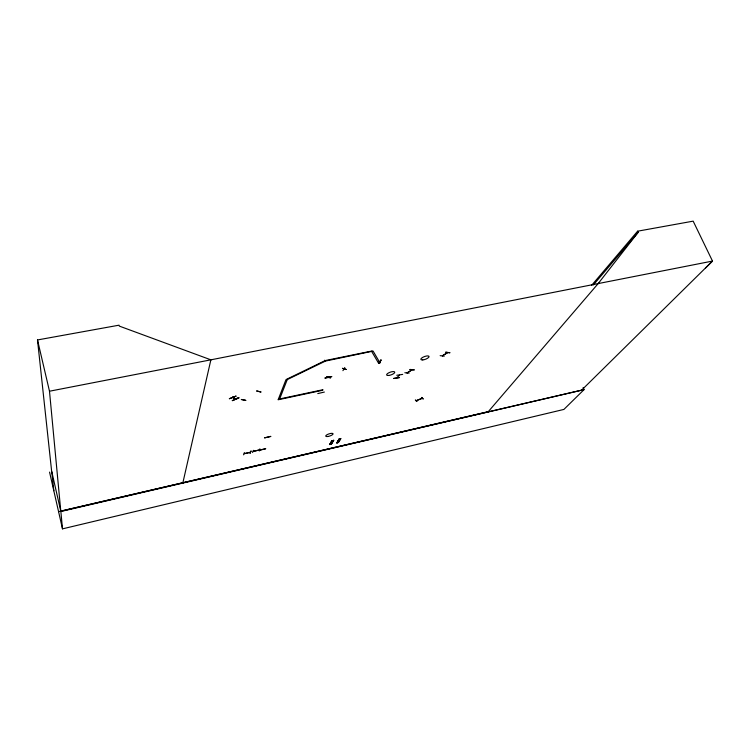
<?xml version="1.0" encoding="UTF-8"?>
<svg xmlns="http://www.w3.org/2000/svg" width="750" height="750" viewBox="0 0 750 750"><rect width="100%" height="100%" fill="white"/><g stroke="black" fill="none" stroke-linecap="round" stroke-linejoin="round"><path stroke-width="1.12" d="M328.134 377.747L328.219 377.522M396.844 377.634L399.534 375.169M259.631 450.225L265.753 448.725L259.65 450.038M416.709 401.494L415.322 399.994L416.972 401.334M342.928 370.678L344.775 367.538M324.375 392.053L317.766 393.591M252.572 452.531L253.416 450.319M243.553 454.828L244.406 452.578M583.125 387.488L584.034 389.644L563.897 409.425L62.494 528.853L60.863 511.519L51.609 470.963L37.5 339.947L119.053 325.181L119.297 326.091L210.872 359.831L712.5 261.075L693.169 221.147L637.612 231.197L591.591 285.384M182.831 482.972L210.956 359.456M210.975 359.812L49.491 391.219L60.788 511.181L488.316 411.628M399.544 377.559L393.637 378.469L399.497 377.503M250.894 451.069L250.013 453.384L251.175 451.05M259.894 448.828L259.284 451.003M279.656 398.953L287.259 379.584L285.891 379.866L278.128 399.778L322.725 390.253L322.987 389.709L278.334 399.234M270.722 436.491L264.478 437.878L270.769 436.341M245.775 400.397L241.275 399.469L245.728 400.359M326.775 376.762L330.591 377.897L326.822 376.809M325.022 378.047L331.856 376.566L325.012 378.047M344.719 369.037L343.884 369.169L344.775 368.906M336.872 442.847L339.469 438.853M337.134 442.866L339.347 438.975M331.097 444.113L333.816 440.259M329.606 444.525L332.034 440.672M329.906 444.553L332.147 440.55L330.141 444.497M331.144 444.178L333.647 440.203L331.509 444.094M339.122 438.947L336.769 442.95L337.425 442.809M337.022 442.903L339.272 438.984M340.603 438.609L338.278 442.603L340.969 438.525M379.847 361.697L379.266 361.706M380.859 360.038L379.069 363.15L380.812 360.103M404.85 372.741L409.125 373.134M440.147 355.659L444.216 356.203M598.191 283.575L638.147 232.35L637.612 231.197M593.362 284.925L638.147 232.35M488.109 411.863L598.519 283.191M442.397 355.781L447.722 352.631M396.759 375.281L402.684 374.391M705.441 268.087L712.5 261.075L581.709 390.066M235.659 399.159L233.006 397.387M407.072 372.881L411.891 369.844M411.956 369.928L407.137 372.966M250.406 452.325L244.462 453.572M449.709 352.809L445.622 352.209L449.934 352.706M442.453 355.763L447.478 352.622M422.044 398.409L416.419 400.575M256.65 390.984L261.094 392.034L256.809 390.984M342.572 368.334L346.284 369.506L342.441 368.372M324.797 360.769L286.341 379.416L287.016 379.697L325.434 361.078L373.106 351.094L380.016 362.972L378.712 363.459L371.756 351.6L372.094 350.981L325.716 360.459L325.434 361.078L324.609 360.206M229.331 398.691L236.175 396.047L229.444 398.709M232.8 397.003L233.25 397.575L233.072 396.863M236.888 398.269C243.169 396.028 232.406 400.725 232.397 400.669M232.247 400.584L239.016 397.903M416.419 400.659L422.062 398.297M421.509 397.5L423.103 398.906M58.547 511.622L581.625 390.15M60.863 511.519L584.034 389.644M250.397 452.231L244.331 453.703M235.509 398.981L232.931 397.678M379.303 361.716L379.903 361.594M410.072 369.431L414.356 369.9L409.894 369.544M421.725 397.416L423.141 398.944M381.159 359.991L379.434 363.056M331.931 440.681L329.784 444.572M37.5 339.947L49.491 391.219M49.556 472.106L62.494 528.853M51.778 471.703L53.822 490.725M253.35 451.341L259.434 449.962L253.416 451.331M388.631 375.459A4.303 1.416 -19.5 0 0 394.772 372.262A4.303 1.416 -19.5 0 0 388.659 372.863A4.303 1.416 -19.5 0 0 388.631 375.459M327.712 436.509A3.863 1.144 -18.1 0 0 333.066 433.8A3.863 1.144 -18.1 0 0 327.375 434.541A3.863 1.144 -18.1 0 0 327.712 436.509M422.775 359.925A4.35 1.444 -20.2 0 0 429.066 356.653A4.35 1.444 -20.2 0 0 423.028 357.197A4.35 1.444 -20.2 0 0 422.775 359.925"/></g></svg>
